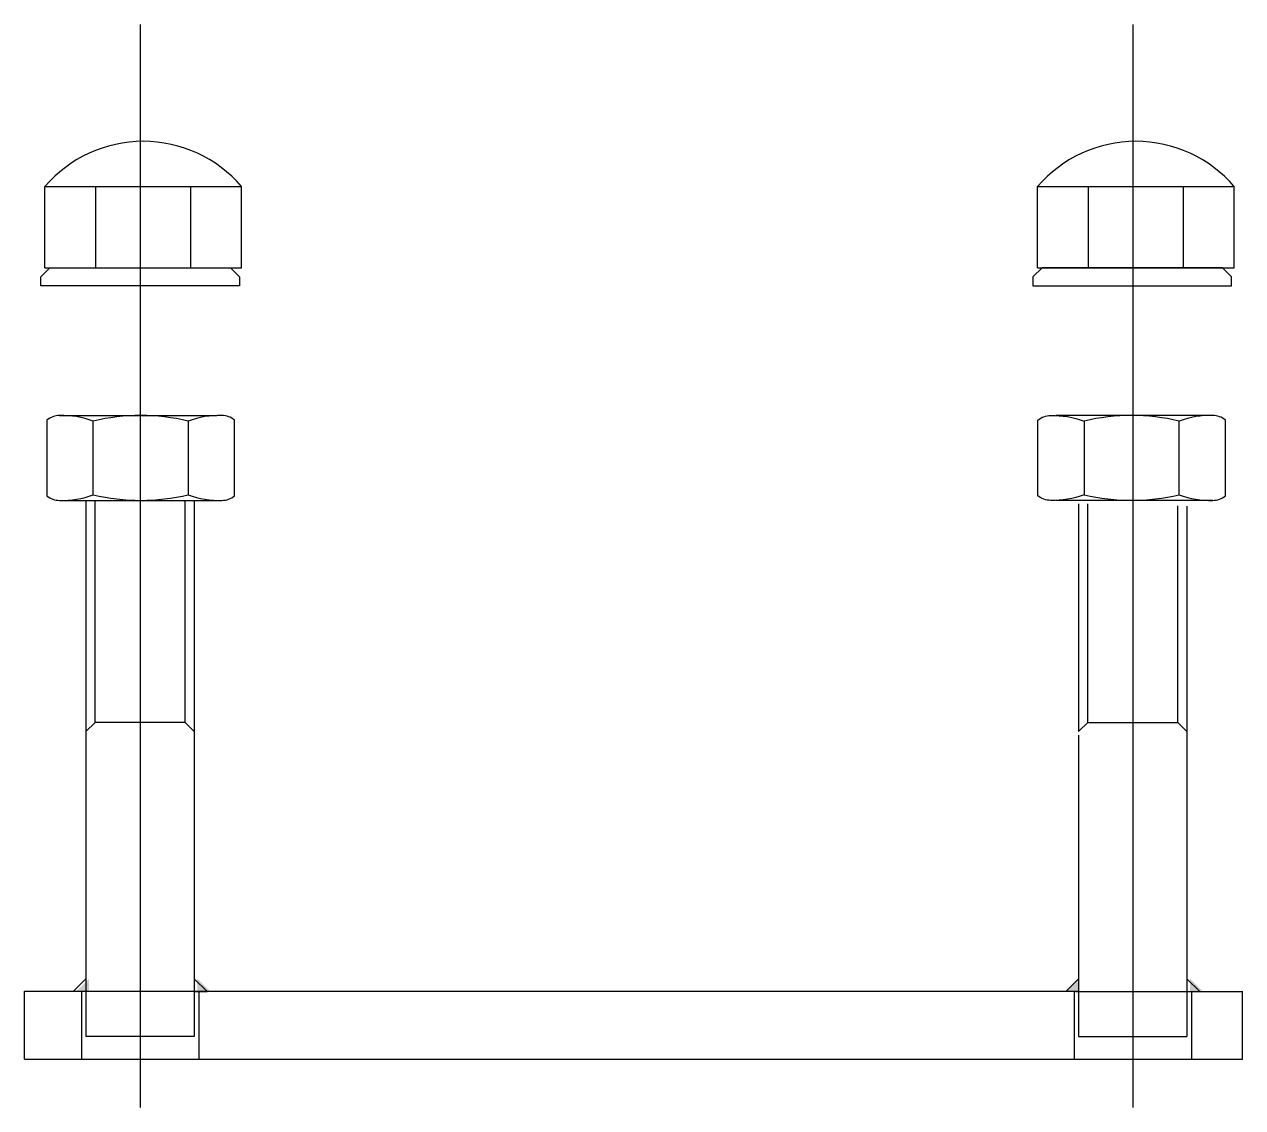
# Model space of a CAD drawing. Header units: millimetres. Extents: x -135 to 135, y -26 to 214.
import ezdxf

# ---------------------------------------------------------------- set-up
doc = ezdxf.new("R2010")
doc.units = ezdxf.units.MM

msp = doc.modelspace()

# ---------------------------------------------------------------- hatches: boundary and pattern name
h = msp.add_hatch(color=256)
h.dxf.hatch_style = 1
h.paths.add_polyline_path([(-120.47, 2.82), (-123.29, 0), (-120.47, 0)])
h.paths.add_polyline_path([(-96.47, 2.82), (-96.47, 0), (-93.65, 0)])
h.paths.add_polyline_path([(98.83, 2.82), (96.01, 0), (98.53, 0), (98.83, 0)])
h.paths.add_polyline_path([(123.53, 2.82), (123.53, 0), (126.35, 0)])

# ---------------------------------------------------------------- linework, layer by layer
for p, q in [((-109.17, 214.26), (-109.17, -25.74)), ((110.83, 214.26), (110.83, -25.74)), ((-130.26, 160.33), (-130.26, 178.33)), ((-130.26, 178.33), (-86.69, 178.33)), ((-119, 160.33), (-119, 178.33)), ((-97.95, 160.33), (-97.95, 178.33)), ((-86.69, 160.33), (-86.69, 178.33)), ((89.74, 160.33), (89.74, 178.33)), ((89.74, 178.33), (133.31, 178.33)), ((101, 160.33), (101, 178.33)), ((122.05, 160.33), (122.05, 178.33)), ((133.31, 160.33), (133.31, 178.33)), ((-130.26, 160.33), (-86.69, 160.33)), ((89.74, 160.33), (133.31, 160.33)), ((-119.56, 110.04), (-119.56, 126.36)), ((100.15, 110.04), (100.15, 126.36)), ((-127.04, 108.8), (-92.2, 108.8)), ((-121.17, 108.8), (-121.17, 57.58)), ((-119.17, 59.56), (-119.17, 108.8)), ((-99.17, 59.56), (-99.17, 108.8)), ((-97.17, 108.8), (-97.17, 57.58)), ((128.58, 108.8), (93.74, 108.8)), ((98.83, 108.06), (98.83, 57.58)), ((100.83, 59.56), (100.83, 108.01)), ((120.83, 59.56), (120.83, 107.56)), ((122.83, 107.51), (122.83, 57.58)), ((-119.17, 59.56), (-121.17, 57.56)), ((-99.17, 59.56), (-119.17, 59.56)), ((-99.17, 59.56), (-97.17, 57.56)), ((100.83, 59.56), (98.83, 57.56)), ((100.83, 59.56), (120.83, 59.56)), ((120.83, 59.56), (122.83, 57.56)), ((-121.17, 57.56), (-121.17, -10)), ((-97.17, 57.56), (-97.17, -10)), ((98.83, 56.79), (98.83, -10)), ((122.83, 57.56), (122.83, -10)), ((-134.83, -15), (-134.83, 0.05)), ((-121.83, 0), (-134.83, 0)), ((-122.17, 0), (-122.17, -15)), ((-97.83, 0), (-121.85, 0)), ((97.83, 0), (-97.83, 0)), ((-96.17, 0), (-96.17, -15)), ((97.83, 0), (97.83, -15)), ((98.17, 0), (122.19, 0)), ((122.17, 0), (135.17, 0)), ((123.83, 0), (123.83, -15)), ((135.17, -15), (135.17, 0.05)), ((-97.17, -10), (-121.17, -10)), ((98.83, -10), (122.83, -10)), ((-134.83, -15), (135.17, -15))]:
    msp.add_line(p, q)
for points in [[(-129.17, 160.33), (-89.17, 160.33), (-87.17, 158.33), (-87.17, 156.33), (-131.17, 156.33), (-131.17, 158.33)], [(130.71, 160.33), (90.71, 160.33), (88.71, 158.33), (88.71, 156.33), (132.71, 156.33), (132.71, 158.33)], [(-123.99, 0), (-121.17, 2.82), (-121.17, 0)], [(-94.35, 0), (-97.17, 2.82), (-97.17, 0)], [(96.01, 0), (98.83, 2.82), (98.83, 0)], [(125.65, 0), (122.83, 2.82), (122.83, 0)]]:
    msp.add_lwpolyline(points, close=True)
for points in [[(-98.51, 126.36, 0.117948), (-119.56, 126.36, 0.097328), (-127.04, 127.6), (-92.2, 127.6)], [(100.05, 110.04, -0.097328), (92.58, 108.8, -0.177383), (89.79, 109.82), (89.79, 126.59, -0.177383), (92.58, 127.6, -0.097328), (100.05, 126.36)], [(121.1, 110.04), (121.1, 126.36, 0.117948), (100.05, 126.36), (100.05, 110.04, 0.117948), (121.1, 110.04, 0.097328), (128.58, 108.8, 0.177383), (131.36, 109.82), (131.36, 126.59, 0.177383), (128.58, 127.6), (93.74, 127.6)], [(-129.82, 126.59), (-129.82, 109.82, 0.177383), (-127.04, 108.8, 0.097328), (-119.56, 110.04, 0.117948), (-98.51, 110.04)]]:
    msp.add_lwpolyline(points, format="xyb")
msp.add_lwpolyline([(-91.04, 127.6, 0.097328), (-98.51, 126.36), (-98.51, 110.04, 0.097328), (-91.04, 108.8, 0.177383), (-88.25, 109.82), (-88.25, 126.59, 0.177383)], format="xyb", close=True)
for centre, radius, start, end in [((-108.48, 159.64), 28.71, 40.6352, 139.3647), ((111.52, 159.64), 28.71, 40.6352, 139.3647), ((-127.04, 123.29), 4.31, 89.9726, 130.2073), ((128, 107.96), 19.65, 88.3118, 110.5478)]:
    msp.add_arc(centre, radius, start, end)

doc.saveas('drawing.dxf')
